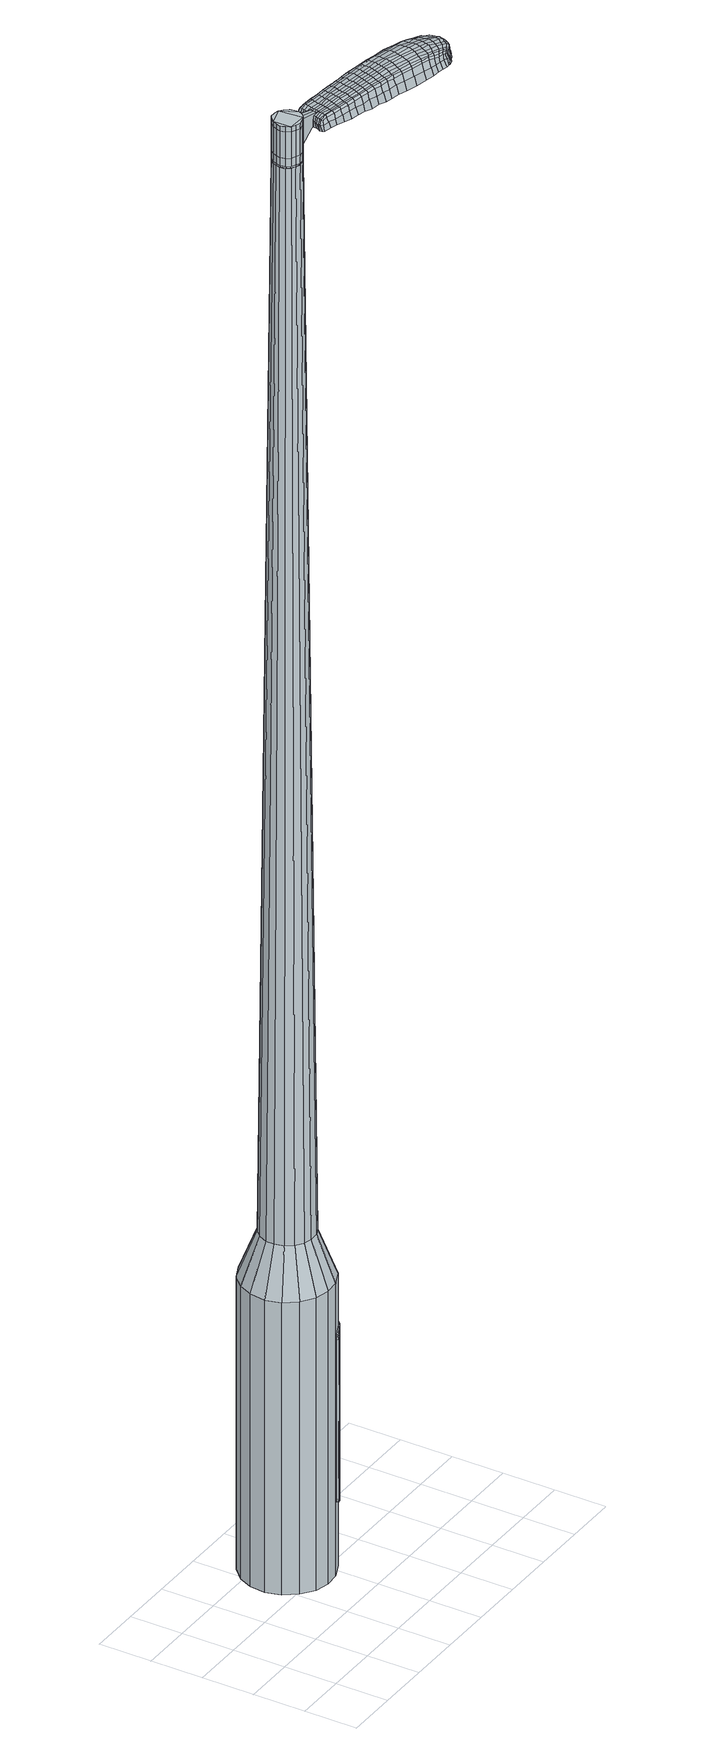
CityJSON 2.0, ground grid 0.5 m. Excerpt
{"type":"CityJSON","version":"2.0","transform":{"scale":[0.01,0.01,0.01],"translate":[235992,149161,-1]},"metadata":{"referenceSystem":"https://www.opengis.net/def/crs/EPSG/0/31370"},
"CityObjects":{
"object1":{"type":"GenericCityObject","attributes":{"cluster":1039,"mean_distance_to_centroid":0.198,"new_centroid_x":235993.31,"new_centroid_y":149162.27,"mean_distance_to_camera":12.56,"H1":9.54,"H2":9.19,"Z_final":108.89,"cluster2":-1,"proj_x":235992.4,"proj_y":149165.56,"id_line":63164,"bearing_l":254.67,"distance":3.42,"orientation":"left","G_obj":344.67},"geometry":[{"type":"MultiSurface","lod":"2","boundaries":[[[0,1,2,3]],[[1,4,5,2]],[[4,6,7,5]],[[6,8,9,7]],[[8,10,11,9]],[[10,12,13,11]],[[12,14,15,13]],[[14,16,17,15]],[[16,18,19,17]],[[18,20,21,19]],[[20,22,23,21]],[[22,24,25,23]],[[24,26,27,25]],[[26,28,29,27]],[[28,30,31,29]],[[30,32,33,31]],[[32,34,35,33]],[[34,0,3,35]],[[36,37,38,39]],[[38,40,41,42]],[[41,43,42]],[[42,44,45,46]],[[45,47,46]],[[46,48,49,50]],[[49,51,50]],[[42,46,50,38]],[[50,52,39,38]],[[53,36,39]],[[2,5,7,35]],[[7,9,11,15]],[[11,13,15]],[[15,17,19,23]],[[19,21,23]],[[23,25,27,31]],[[27,29,31]],[[15,23,31,7]],[[31,33,35,7]],[[3,2,35]],[[1,0,54,55]],[[0,34,56,54]],[[34,32,57,56]],[[32,30,58,57]],[[30,28,59,58]],[[28,26,60,59]],[[26,24,61,60]],[[24,22,62,61]],[[22,20,63,62]],[[20,18,64,63]],[[18,16,65,64]],[[16,14,66,65]],[[14,12,67,66]],[[12,10,68,67]],[[10,8,69,68]],[[8,6,70,69]],[[6,4,71,70]],[[4,1,55,71]],[[55,54,72,73]],[[54,56,74,72]],[[56,57,75,74]],[[57,58,76,75]],[[58,59,77,76]],[[59,60,78,77]],[[60,61,79,78]],[[61,62,80,79]],[[62,63,81,80]],[[63,64,82,81]],[[64,65,83,82]],[[65,66,84,83]],[[66,67,85,84]],[[67,68,86,85]],[[68,69,87,86]],[[69,70,88,87]],[[70,71,89,88]],[[71,55,73,89]],[[90,91,92,93]],[[94,95,91,90]],[[96,97,95,94]],[[76,98,97,96]],[[99,100,98,76]],[[78,101,100,99]],[[102,103,101,78]],[[104,105,103,102]],[[81,106,105,104]],[[82,107,106,81]],[[108,109,107,82]],[[110,111,109,108]],[[112,113,111,110]],[[86,114,113,112]],[[115,116,114,86]],[[88,117,116,115]],[[89,118,117,88]],[[93,92,118,89]],[[119,120,121,122]],[[123,119,122,124]],[[125,123,124,126]],[[127,125,126,128]],[[129,127,128,130]],[[131,129,130,132]],[[133,131,132,134]],[[135,133,134,136]],[[137,135,136,138]],[[139,137,138,140]],[[141,139,140,142]],[[143,141,142,144]],[[145,143,144,146]],[[147,145,146,148]],[[149,147,148,150]],[[151,149,150,152]],[[73,72,90,93]],[[72,74,94,90]],[[74,75,96,94]],[[75,76,96]],[[77,99,76]],[[77,78,99]],[[79,102,78]],[[79,80,104,102]],[[80,81,104]],[[83,108,82]],[[83,84,110,108]],[[84,85,112,110]],[[85,86,112]],[[87,115,86]],[[87,88,115]],[[73,93,89]],[[153,154,92,91]],[[154,118,92]],[[155,116,117]],[[155,114,116]],[[156,113,114]],[[156,157,111,113]],[[157,158,109,111]],[[158,107,109]],[[159,105,106]],[[159,160,103,105]],[[160,101,103]],[[161,100,101]],[[161,98,100]],[[162,97,98]],[[162,163,95,97]],[[163,153,91,95]],[[39,52,151,164]],[[154,153,165,152]],[[53,39,164,120]],[[153,163,121,165]],[[36,53,120,119]],[[163,162,122,121]],[[37,36,119,123]],[[162,98,124,122]],[[38,37,123,125]],[[98,161,126,124]],[[40,38,125,127]],[[161,101,128,126]],[[41,40,127,129]],[[101,160,130,128]],[[43,41,129,131]],[[160,159,132,130]],[[42,43,131,133]],[[159,106,134,132]],[[44,42,133,135]],[[106,107,136,134]],[[45,44,135,137]],[[107,158,138,136]],[[47,45,137,139]],[[158,157,140,138]],[[46,47,139,141]],[[157,156,142,140]],[[48,46,141,143]],[[156,114,144,142]],[[49,48,143,145]],[[114,155,146,144]],[[51,49,145,147]],[[155,117,148,146]],[[50,51,147,149]],[[117,118,150,148]],[[52,50,149,151]],[[118,154,152,150]],[[151,152,166,167]],[[152,165,168,166]],[[165,121,169,168]],[[121,120,170,169]],[[120,164,171,170]],[[164,151,167,171]],[[172,173,174,175]],[[176,172,175,177]],[[172,176,178,179]],[[173,172,179,180]],[[181,182,183,184]],[[185,181,184,186]],[[181,185,187,188]],[[182,181,188,189]],[[190,191,192,193]],[[194,190,193,195]],[[190,194,196,197]],[[191,190,197,198]],[[199,200,201,202]],[[203,199,202,204]],[[199,203,205,206]],[[200,199,206,207]],[[208,209,210,211]],[[212,208,211,213]],[[208,212,214,215]],[[209,208,215,216]],[[217,218,219,220]],[[221,217,220,222]],[[217,221,223,224]],[[218,217,224,225]],[[226,227,228,229]],[[218,226,229,219]],[[226,218,225,230]],[[227,226,230,231]],[[232,233,234,235]],[[227,232,235,228]],[[232,227,231,236]],[[233,232,236,237]],[[238,176,177,239]],[[233,238,239,234]],[[238,233,237,240]],[[176,238,240,178]],[[241,242,243,244]],[[245,241,244,246]],[[241,245,247,248]],[[242,241,248,249]],[[250,251,252,253]],[[242,250,253,243]],[[250,242,249,254]],[[251,250,254,255]],[[256,257,258,259]],[[251,256,259,252]],[[256,251,255,260]],[[257,256,260,261]],[[262,263,264,265]],[[257,262,265,258]],[[262,257,261,266]],[[263,262,266,267]],[[268,173,180,269]],[[263,268,269,264]],[[268,263,267,270]],[[173,268,270,174]],[[271,272,273,274]],[[275,271,274,276]],[[271,275,277,278]],[[272,271,278,279]],[[280,281,282,283]],[[272,280,283,273]],[[280,272,279,284]],[[281,280,284,285]],[[286,287,288,289]],[[281,286,289,282]],[[286,281,285,290]],[[287,286,290,291]],[[292,185,186,293]],[[287,292,293,288]],[[292,287,291,294]],[[185,292,294,187]],[[295,296,297,298]],[[299,295,298,300]],[[295,299,301,302]],[[296,295,302,303]],[[304,305,306,307]],[[296,304,307,297]],[[304,296,303,308]],[[305,304,308,309]],[[310,311,312,313]],[[305,310,313,306]],[[310,305,309,314]],[[311,310,314,315]],[[316,317,318,319]],[[311,316,319,312]],[[316,311,315,320]],[[317,316,320,321]],[[322,182,189,323]],[[317,322,323,318]],[[322,317,321,324]],[[182,322,324,183]],[[325,211,210,326]],[[327,325,326,328]],[[325,327,329,330]],[[211,325,330,213]],[[331,327,328,332]],[[333,331,332,334]],[[331,333,335,336]],[[327,331,336,329]],[[337,333,334,338]],[[339,337,338,340]],[[337,339,341,342]],[[333,337,342,335]],[[343,339,340,344]],[[345,343,344,346]],[[343,345,347,348]],[[339,343,348,341]],[[349,345,346,350]],[[200,349,350,201]],[[349,200,207,351]],[[345,349,351,347]],[[352,353,198,197]],[[354,352,197,196]],[[352,354,355,356]],[[353,352,356,357]],[[358,359,357,356]],[[360,358,356,355]],[[358,360,361,362]],[[359,358,362,363]],[[364,365,363,362]],[[366,364,362,361]],[[364,366,367,368]],[[365,364,368,369]],[[370,371,369,368]],[[372,370,368,367]],[[370,372,205,203]],[[371,370,203,204]],[[373,374,375,376]],[[275,373,376,277]],[[373,275,276,377]],[[374,373,377,378]],[[379,194,195,380]],[[374,379,380,375]],[[379,374,378,381]],[[194,379,381,196]],[[382,383,384,385]],[[221,382,385,223]],[[382,221,222,386]],[[383,382,386,387]],[[388,389,390,391]],[[383,388,391,384]],[[388,383,387,392]],[[389,388,392,393]],[[394,191,198,395]],[[389,394,395,390]],[[394,389,393,396]],[[191,394,396,192]],[[397,398,399,400]],[[179,397,400,180]],[[397,179,178,401]],[[398,397,401,402]],[[403,404,405,406]],[[398,403,406,399]],[[403,398,402,407]],[[404,403,407,408]],[[409,202,201,410]],[[404,409,410,405]],[[409,404,408,411]],[[202,409,411,204]],[[412,413,414,415]],[[184,412,415,186]],[[412,184,183,416]],[[413,412,416,417]],[[418,206,205,419]],[[413,418,419,414]],[[418,413,417,420]],[[206,418,420,207]],[[421,422,423,424]],[[299,421,424,301]],[[421,299,300,425]],[[422,421,425,426]],[[427,212,213,428]],[[422,427,428,423]],[[427,422,426,429]],[[212,427,429,214]],[[430,431,432,433]],[[245,430,433,247]],[[430,245,246,434]],[[431,430,434,435]],[[436,437,438,439]],[[431,436,439,432]],[[436,431,435,440]],[[437,436,440,441]],[[442,209,216,443]],[[437,442,443,438]],[[442,437,441,444]],[[209,442,444,210]],[[445,446,435,434]],[[244,445,434,246]],[[445,244,243,447]],[[446,445,447,448]],[[449,450,441,440]],[[446,449,440,435]],[[449,446,448,451]],[[450,449,451,452]],[[453,326,210,444]],[[450,453,444,441]],[[453,450,452,454]],[[326,453,454,328]],[[455,456,457,458]],[[302,455,458,303]],[[455,302,301,424]],[[456,455,424,423]],[[459,330,329,460]],[[456,459,460,457]],[[459,456,423,428]],[[330,459,428,213]],[[461,462,448,447]],[[253,461,447,243]],[[461,253,252,463]],[[462,461,463,464]],[[465,466,452,451]],[[462,465,451,448]],[[465,462,464,467]],[[466,465,467,468]],[[469,332,328,454]],[[466,469,454,452]],[[469,466,468,470]],[[332,469,470,334]],[[471,472,473,474]],[[308,471,474,309]],[[471,308,303,458]],[[472,471,458,457]],[[475,336,335,476]],[[472,475,476,473]],[[475,472,457,460]],[[336,475,460,329]],[[477,478,464,463]],[[259,477,463,252]],[[477,259,258,479]],[[478,477,479,480]],[[481,482,468,467]],[[478,481,467,464]],[[481,478,480,483]],[[482,481,483,484]],[[485,338,334,470]],[[482,485,470,468]],[[485,482,484,486]],[[338,485,486,340]],[[487,488,489,490]],[[314,487,490,315]],[[487,314,309,474]],[[488,487,474,473]],[[491,342,341,492]],[[488,491,492,489]],[[491,488,473,476]],[[342,491,476,335]],[[493,494,480,479]],[[265,493,479,258]],[[493,265,264,495]],[[494,493,495,496]],[[497,498,484,483]],[[494,497,483,480]],[[497,494,496,499]],[[498,497,499,500]],[[501,344,340,486]],[[498,501,486,484]],[[501,498,500,502]],[[344,501,502,346]],[[503,504,505,506]],[[320,503,506,321]],[[503,320,315,490]],[[504,503,490,489]],[[507,348,347,508]],[[504,507,508,505]],[[507,504,489,492]],[[348,507,492,341]],[[509,510,496,495]],[[269,509,495,264]],[[509,269,180,400]],[[510,509,400,399]],[[511,512,500,499]],[[510,511,499,496]],[[511,510,399,406]],[[512,511,406,405]],[[513,350,346,502]],[[512,513,502,500]],[[513,512,405,410]],[[350,513,410,201]],[[514,515,417,416]],[[324,514,416,183]],[[514,324,321,506]],[[515,514,506,505]],[[516,351,207,420]],[[515,516,420,417]],[[516,515,505,508]],[[351,516,508,347]],[[517,518,378,377]],[[274,517,377,276]],[[517,274,273,519]],[[518,517,519,520]],[[521,354,196,381]],[[518,521,381,378]],[[521,518,520,522]],[[354,521,522,355]],[[523,524,525,526]],[[224,523,526,225]],[[523,224,223,385]],[[524,523,385,384]],[[527,528,529,530]],[[524,527,530,525]],[[527,524,384,391]],[[528,527,391,390]],[[531,353,357,532]],[[528,531,532,529]],[[531,528,390,395]],[[353,531,395,198]],[[533,534,520,519]],[[283,533,519,273]],[[533,283,282,535]],[[534,533,535,536]],[[537,360,355,522]],[[534,537,522,520]],[[537,534,536,538]],[[360,537,538,361]],[[539,540,541,542]],[[230,539,542,231]],[[539,230,225,526]],[[540,539,526,525]],[[543,544,545,546]],[[540,543,546,541]],[[543,540,525,530]],[[544,543,530,529]],[[547,359,363,548]],[[544,547,548,545]],[[547,544,529,532]],[[359,547,532,357]],[[549,550,536,535]],[[289,549,535,282]],[[549,289,288,551]],[[550,549,551,552]],[[553,366,361,538]],[[550,553,538,536]],[[553,550,552,554]],[[366,553,554,367]],[[555,556,557,558]],[[236,555,558,237]],[[555,236,231,542]],[[556,555,542,541]],[[559,560,561,562]],[[556,559,562,557]],[[559,556,541,546]],[[560,559,546,545]],[[563,365,369,564]],[[560,563,564,561]],[[563,560,545,548]],[[365,563,548,363]],[[565,566,552,551]],[[293,565,551,288]],[[565,293,186,415]],[[566,565,415,414]],[[567,372,367,554]],[[566,567,554,552]],[[567,566,414,419]],[[372,567,419,205]],[[568,569,402,401]],[[240,568,401,178]],[[568,240,237,558]],[[569,568,558,557]],[[570,571,408,407]],[[569,570,407,402]],[[570,569,557,562]],[[571,570,562,561]],[[572,371,204,411]],[[571,572,411,408]],[[572,571,561,564]],[[371,572,564,369]],[[573,574,575,576]],[[576,575,577,578]],[[579,577,575,580]],[[580,575,574,581]],[[582,583,584,585]],[[585,584,586,587]],[[588,586,584,589]],[[589,584,583,590]],[[591,592,593,594]],[[594,593,595,596]],[[597,595,593,598]],[[598,593,592,599]],[[600,601,602,603]],[[603,602,604,605]],[[606,604,602,607]],[[607,602,601,608]],[[609,610,611,612]],[[612,611,613,614]],[[615,613,611,616]],[[616,611,610,617]],[[618,619,620,621]],[[621,620,622,623]],[[624,622,620,625]],[[625,620,619,626]],[[627,628,629,630]],[[630,629,619,618]],[[626,619,629,631]],[[631,629,628,632]],[[633,634,635,636]],[[636,635,628,627]],[[632,628,635,637]],[[637,635,634,638]],[[578,577,639,640]],[[640,639,634,633]],[[638,634,639,641]],[[641,639,577,579]],[[642,643,644,645]],[[645,644,646,647]],[[648,646,644,649]],[[649,644,643,650]],[[651,652,653,654]],[[654,653,643,642]],[[650,643,653,655]],[[655,653,652,656]],[[657,658,659,660]],[[660,659,652,651]],[[656,652,659,661]],[[661,659,658,662]],[[663,664,665,666]],[[666,665,658,657]],[[662,658,665,667]],[[667,665,664,668]],[[581,574,669,670]],[[670,669,664,663]],[[668,664,669,671]],[[671,669,574,573]],[[672,673,674,675]],[[675,674,676,677]],[[678,676,674,679]],[[679,674,673,680]],[[681,682,683,684]],[[684,683,673,672]],[[680,673,683,685]],[[685,683,682,686]],[[687,688,689,690]],[[690,689,682,681]],[[686,682,689,691]],[[691,689,688,692]],[[587,586,693,694]],[[694,693,688,687]],[[692,688,693,695]],[[695,693,586,588]],[[696,697,698,699]],[[699,698,700,701]],[[702,700,698,703]],[[703,698,697,704]],[[705,706,707,708]],[[708,707,697,696]],[[704,697,707,709]],[[709,707,706,710]],[[711,712,713,714]],[[714,713,706,705]],[[710,706,713,715]],[[715,713,712,716]],[[717,718,719,720]],[[720,719,712,711]],[[716,712,719,721]],[[721,719,718,722]],[[590,583,723,724]],[[724,723,718,717]],[[722,718,723,725]],[[725,723,583,582]],[[609,612,726,727]],[[727,726,728,729]],[[730,728,726,731]],[[731,726,612,614]],[[729,728,732,733]],[[733,732,734,735]],[[736,734,732,737]],[[737,732,728,730]],[[735,734,738,739]],[[739,738,740,741]],[[742,740,738,743]],[[743,738,734,736]],[[741,740,744,745]],[[745,744,746,747]],[[748,746,744,749]],[[749,744,740,742]],[[747,746,750,751]],[[751,750,601,600]],[[608,601,750,752]],[[752,750,746,748]],[[599,753,754,598]],[[598,754,755,597]],[[756,755,754,757]],[[757,754,753,758]],[[758,759,760,757]],[[757,760,761,756]],[[762,761,760,763]],[[763,760,759,764]],[[764,765,766,763]],[[763,766,767,762]],[[768,767,766,769]],[[769,766,765,770]],[[770,771,772,769]],[[769,772,773,768]],[[606,773,772,604]],[[604,772,771,605]],[[774,775,776,777]],[[777,776,676,678]],[[677,676,776,778]],[[778,776,775,779]],[[596,595,780,781]],[[781,780,775,774]],[[779,775,780,782]],[[782,780,595,597]],[[783,784,785,786]],[[786,785,622,624]],[[623,622,785,787]],[[787,785,784,788]],[[789,790,791,792]],[[792,791,784,783]],[[788,784,791,793]],[[793,791,790,794]],[[599,592,795,796]],[[796,795,790,789]],[[794,790,795,797]],[[797,795,592,591]],[[798,799,800,801]],[[801,800,580,581]],[[579,580,800,802]],[[802,800,799,803]],[[804,805,806,807]],[[807,806,799,798]],[[803,799,806,808]],[[808,806,805,809]],[[600,603,810,811]],[[811,810,805,804]],[[809,805,810,812]],[[812,810,603,605]],[[813,814,815,816]],[[816,815,585,587]],[[582,585,815,817]],[[817,815,814,818]],[[606,607,819,820]],[[820,819,814,813]],[[818,814,819,821]],[[821,819,607,608]],[[822,823,824,825]],[[825,824,700,702]],[[701,700,824,826]],[[826,824,823,827]],[[614,613,828,829]],[[829,828,823,822]],[[827,823,828,830]],[[830,828,613,615]],[[831,832,833,834]],[[834,833,646,648]],[[647,646,833,835]],[[835,833,832,836]],[[837,838,839,840]],[[840,839,832,831]],[[836,832,839,841]],[[841,839,838,842]],[[617,610,843,844]],[[844,843,838,837]],[[842,838,843,845]],[[845,843,610,609]],[[836,846,835]],[[835,846,645,647]],[[642,645,846,847]],[[847,846,848]],[[842,849,850,841]],[[841,850,846,836]],[[848,846,850,851]],[[851,850,849,852]],[[609,727,853,845]],[[845,853,849,842]],[[852,849,853,854]],[[854,853,727,729]],[[855,856,857,858]],[[858,857,703,704]],[[702,703,857,825]],[[825,857,856,822]],[[730,731,859,860]],[[860,859,856,855]],[[822,856,859,829]],[[829,859,731,614]],[[848,861,862,847]],[[847,862,654,642]],[[651,654,862,863]],[[863,862,861,864]],[[852,865,866,851]],[[851,866,861,848]],[[864,861,866,867]],[[867,866,865,868]],[[729,733,869,854]],[[854,869,865,852]],[[868,865,869,870]],[[870,869,733,735]],[[871,872,873,874]],[[874,873,709,710]],[[704,709,873,858]],[[858,873,872,855]],[[736,737,875,876]],[[876,875,872,871]],[[855,872,875,860]],[[860,875,737,730]],[[864,877,863]],[[863,877,660,651]],[[657,660,877,878]],[[878,877,879]],[[868,880,881,867]],[[867,881,877,864]],[[879,877,881,882]],[[882,881,880,883]],[[735,739,884,870]],[[870,884,880,868]],[[883,880,884,885]],[[885,884,739,741]],[[886,887,888,889]],[[889,888,715,716]],[[710,715,888,874]],[[874,888,887,871]],[[742,743,890,891]],[[891,890,887,886]],[[871,887,890,876]],[[876,890,743,736]],[[879,892,893,878]],[[878,893,666,657]],[[663,666,893,894]],[[894,893,892,895]],[[883,896,897,882]],[[882,897,892,879]],[[895,892,897,898]],[[898,897,896,899]],[[741,745,900,885]],[[885,900,896,883]],[[899,896,900,901]],[[901,900,745,747]],[[902,903,904,905]],[[905,904,721,722]],[[716,721,904,889]],[[889,904,903,886]],[[748,749,906,907]],[[907,906,903,902]],[[886,903,906,891]],[[891,906,749,742]],[[895,908,909,894]],[[894,909,670,663]],[[581,670,909,801]],[[801,909,908,798]],[[899,910,911,898]],[[898,911,908,895]],[[798,908,911,807]],[[807,911,910,804]],[[747,751,912,901]],[[901,912,910,899]],[[804,910,912,811]],[[811,912,751,600]],[[818,913,914,817]],[[817,914,725,582]],[[722,725,914,905]],[[905,914,913,902]],[[608,752,915,821]],[[821,915,913,818]],[[902,913,915,907]],[[907,915,752,748]],[[779,916,917,778]],[[778,917,675,677]],[[672,675,917,918]],[[918,917,916,919]],[[597,755,920,782]],[[782,920,916,779]],[[919,916,920,921]],[[921,920,755,756]],[[922,923,924,925]],[[925,924,625,626]],[[624,625,924,786]],[[786,924,923,783]],[[926,927,928,929]],[[929,928,923,922]],[[783,923,928,792]],[[792,928,927,789]],[[758,753,930,931]],[[931,930,927,926]],[[789,927,930,796]],[[796,930,753,599]],[[919,932,933,918]],[[918,933,684,672]],[[681,684,933,934]],[[934,933,932,935]],[[756,761,936,921]],[[921,936,932,919]],[[935,932,936,937]],[[937,936,761,762]],[[938,939,940,941]],[[941,940,631,632]],[[626,631,940,925]],[[925,940,939,922]],[[942,943,944,945]],[[945,944,939,938]],[[922,939,944,929]],[[929,944,943,926]],[[764,759,946,947]],[[947,946,943,942]],[[926,943,946,931]],[[931,946,759,758]],[[935,948,949,934]],[[934,949,690,681]],[[687,690,949,950]],[[950,949,948,951]],[[762,767,952,937]],[[937,952,948,935]],[[951,948,952,953]],[[953,952,767,768]],[[954,955,956,957]],[[957,956,637,638]],[[632,637,956,941]],[[941,956,955,938]],[[958,959,960,961]],[[961,960,955,954]],[[938,955,960,945]],[[945,960,959,942]],[[770,765,962,963]],[[963,962,959,958]],[[942,959,962,947]],[[947,962,765,764]],[[951,964,965,950]],[[950,965,694,687]],[[587,694,965,816]],[[816,965,964,813]],[[768,773,966,953]],[[953,966,964,951]],[[813,964,966,820]],[[820,966,773,606]],[[803,967,968,802]],[[802,968,641,579]],[[638,641,968,957]],[[957,968,967,954]],[[809,969,970,808]],[[808,970,967,803]],[[954,967,970,961]],[[961,970,969,958]],[[605,771,971,812]],[[812,971,969,809]],[[958,969,971,963]],[[963,971,771,770]],[[573,576,175,174]],[[576,578,177,175]],[[588,589,188,187]],[[589,590,189,188]],[[591,594,193,192]],[[594,596,195,193]],[[615,616,215,214]],[[616,617,216,215]],[[618,621,220,219]],[[621,623,222,220]],[[627,630,229,228]],[[630,618,219,229]],[[633,636,235,234]],[[636,627,228,235]],[[578,640,239,177]],[[640,633,234,239]],[[648,649,248,247]],[[649,650,249,248]],[[650,655,254,249]],[[655,656,255,254]],[[656,661,260,255]],[[661,662,261,260]],[[662,667,266,261]],[[667,668,267,266]],[[668,671,270,267]],[[671,573,174,270]],[[678,679,278,277]],[[679,680,279,278]],[[680,685,284,279]],[[685,686,285,284]],[[686,691,290,285]],[[691,692,291,290]],[[692,695,294,291]],[[695,588,187,294]],[[696,699,298,297]],[[699,701,300,298]],[[705,708,307,306]],[[708,696,297,307]],[[711,714,313,312]],[[714,705,306,313]],[[717,720,319,318]],[[720,711,312,319]],[[590,724,323,189]],[[724,717,318,323]],[[774,777,376,375]],[[777,678,277,376]],[[596,781,380,195]],[[781,774,375,380]],[[623,787,386,222]],[[787,788,387,386]],[[788,793,392,387]],[[793,794,393,392]],[[794,797,396,393]],[[797,591,192,396]],[[701,826,425,300]],[[826,827,426,425]],[[827,830,429,426]],[[830,615,214,429]],[[831,834,433,432]],[[834,648,247,433]],[[837,840,439,438]],[[840,831,432,439]],[[617,844,443,216]],[[844,837,438,443]],[[972,973,974,975]],[[976,977,975,974]],[[978,979,980,981]],[[982,983,984,985]],[[973,986,987,974]],[[988,976,974,987]],[[989,978,981,990]],[[991,992,983,982]],[[986,993,994,987]],[[994,995,988,987]],[[996,989,990,997]],[[998,992,991,999]],[[993,1000,1001,994]],[[1001,1002,995,994]],[[1003,996,997,1004]],[[1005,998,999,1006]],[[1007,1008,1009,1010]],[[1011,1012,1008,1007]],[[1011,1013,1014,1012]],[[1013,1015,1016,1014]],[[1017,1018,1019,1020]],[[1021,1022,1018,1017]],[[1023,1024,1022,1021]],[[1025,1026,1024,1023]],[[1020,1009,1008,1017]],[[1017,1008,1012,1021]],[[1012,1014,1023,1021]],[[1014,1016,1025,1023]],[[981,980,977,976]],[[990,981,976,988]],[[995,997,990,988]],[[1002,1004,997,995]],[[982,985,979,978]],[[991,982,978,989]],[[999,991,989,996]],[[1006,999,996,1003]],[[983,1007,1010,984]],[[992,1011,1007,983]],[[1013,1011,992,998]],[[1015,1013,998,1005]],[[1027,1028,1029,1030]],[[1029,1031,1032,1033]],[[1029,1033,1034,1035]],[[1029,1035,1030]],[[1036,1027,1030,1037]],[[1038,1037,1030,1039]],[[1040,1039,1030]],[[1041,1029,1028,1042]],[[1043,1041,1042,1044]],[[1045,1043,1044,1046]],[[1047,1045,1046,1048]],[[1049,1047,1048,1050]],[[1050,1051,1052,1053]],[[1050,1053,1054,1055]],[[1050,1055,1056,1057]],[[1056,1058,1059,1060]],[[1056,1060,1061,1062]],[[1056,1062,1057]],[[1050,1057,1049]],[[1063,1064,1028,1027]],[[1065,1066,1031,1029]],[[1067,1068,1040,1030]],[[1064,1069,1042,1028]],[[1070,1065,1029,1041]],[[1069,1071,1044,1042]],[[1072,1070,1041,1043]],[[1071,1073,1046,1044]],[[1074,1072,1043,1045]],[[1073,1075,1048,1046]],[[1076,1074,1045,1047]],[[1075,1077,1050,1048]],[[1078,1076,1047,1049]],[[1077,1079,1051,1050]],[[1080,1081,1058,1056]],[[1082,1078,1049,1057]],[[1052,1051,1079,1083]],[[1053,1052,1083,1084]],[[1054,1053,1084,1085]],[[1055,1054,1085,1086]],[[1056,1055,1086,1080]],[[1087,1063,1027,1036]],[[1088,1087,1036,1037]],[[1089,1088,1037,1038]],[[1090,1089,1038,1039]],[[1068,1090,1039,1040]],[[1032,1031,1066,1091]],[[1059,1058,1081,1092]],[[1033,1032,1091,1093]],[[1034,1033,1093,1094]],[[1035,1034,1094,1095]],[[1030,1035,1095,1067]],[[1060,1059,1092,1096]],[[1061,1060,1096,1097]],[[1062,1061,1097,1098]],[[1057,1062,1098,1082]]]}]}
},
"vertices":[
[173,117,384],[167,103,384],[167,103,96],[173,117,96],[157,93,384],[157,93,96],[143,87,384],[143,87,96],[129,86,384],[129,86,96],[115,89,384],[115,89,96],[103,98,384],[103,98,96],[94,110,384],[94,110,96],[90,124,384],[90,124,96],[92,139,384],[92,139,96],[98,152,384],[98,152,96],[109,163,384],[109,163,96],[122,169,384],[122,169,96],[137,170,384],[137,170,96],[151,166,384],[151,166,96],[163,157,384],[163,157,96],[171,145,384],[171,145,96],[175,131,384],[175,131,96],[145,133,1524],[142,137,1524],[138,140,1524],[146,124,1524],[134,141,1524],[129,141,1524],[122,135,1524],[125,139,1524],[120,131,1524],[119,127,1524],[123,118,1524],[120,122,1524],[127,116,1524],[131,114,1524],[140,117,1524],[136,115,1524],[144,120,1524],[146,129,1524],[157,121,429],[153,113,429],[158,130,429],[156,138,429],[151,145,429],[143,150,429],[135,153,429],[126,152,429],[118,148,429],[112,142,429],[108,134,429],[108,126,429],[110,117,429],[115,110,429],[122,105,429],[130,103,429],[139,103,429],[147,107,429],[146,124,1483],[144,120,1483],[146,129,1483],[145,133,1483],[142,137,1483],[138,140,1483],[134,141,1483],[129,141,1483],[125,139,1483],[122,135,1483],[120,131,1483],[119,127,1483],[120,122,1483],[123,118,1483],[127,116,1483],[131,114,1483],[136,115,1483],[140,117,1483],[145,124,1483],[145,124,1485],[143,120,1485],[143,120,1483],[145,129,1483],[145,129,1485],[144,133,1483],[144,133,1485],[142,137,1485],[138,139,1483],[138,139,1485],[134,141,1485],[129,140,1483],[129,140,1485],[125,138,1483],[125,138,1485],[122,135,1485],[120,131,1485],[120,127,1483],[120,127,1485],[121,122,1483],[121,122,1485],[123,119,1483],[123,119,1485],[127,116,1485],[131,115,1483],[131,115,1485],[136,115,1485],[140,117,1485],[145,133,1519],[146,129,1519],[146,129,1493],[145,133,1493],[142,137,1519],[142,137,1493],[138,140,1519],[138,140,1493],[134,141,1519],[134,141,1493],[129,141,1519],[129,141,1493],[125,139,1519],[125,139,1493],[122,135,1519],[122,135,1493],[120,131,1519],[120,131,1493],[119,127,1519],[119,127,1493],[120,122,1519],[120,122,1493],[123,118,1519],[123,118,1493],[127,116,1519],[127,116,1493],[131,114,1519],[131,114,1493],[136,115,1519],[136,115,1493],[140,117,1519],[140,117,1493],[144,120,1519],[144,120,1493],[146,124,1485],[144,120,1485],[131,114,1485],[123,118,1485],[120,122,1485],[119,127,1485],[125,139,1485],[129,141,1485],[138,140,1485],[145,133,1485],[146,129,1485],[146,124,1519],[146,124,1493],[163,116,1513],[163,116,1518],[164,119,1513],[164,122,1513],[164,122,1518],[164,119,1518],[230,81,1519],[223,83,1518],[224,81,1509],[231,79,1510],[238,78,1519],[239,76,1510],[238,80,1526],[229,83,1525],[223,85,1525],[240,118,1519],[233,119,1518],[232,118,1525],[239,117,1525],[249,116,1519],[247,115,1526],[250,117,1510],[242,119,1510],[235,121,1509],[306,82,1519],[305,78,1519],[306,78,1513],[307,81,1513],[306,86,1519],[307,86,1513],[305,86,1524],[305,82,1524],[304,78,1524],[235,101,1530],[228,103,1529],[227,100,1529],[234,98,1530],[244,99,1531],[243,95,1531],[245,102,1530],[236,105,1530],[229,106,1529],[157,122,1512],[156,120,1512],[158,119,1517],[158,122,1517],[158,125,1512],[159,125,1517],[159,125,1506],[158,122,1506],[157,119,1506],[287,66,1519],[284,67,1519],[285,65,1512],[288,65,1512],[290,66,1518],[290,65,1512],[289,67,1522],[287,68,1523],[284,68,1524],[279,68,1519],[274,69,1519],[275,67,1512],[280,66,1512],[279,69,1524],[274,70,1525],[268,70,1519],[260,72,1519],[261,70,1511],[269,68,1511],[268,72,1526],[260,74,1526],[249,75,1519],[250,73,1510],[249,77,1526],[160,104,1513],[167,102,1513],[167,103,1518],[160,106,1517],[155,106,1512],[156,107,1516],[155,105,1506],[161,103,1507],[168,101,1507],[174,99,1514],[181,97,1515],[181,98,1520],[174,101,1519],[175,98,1507],[182,95,1507],[188,95,1515],[195,92,1516],[195,94,1522],[188,96,1521],[189,93,1508],[196,91,1508],[202,90,1517],[209,87,1517],[209,89,1524],[202,91,1523],[203,88,1508],[210,86,1509],[216,85,1518],[216,87,1524],[217,83,1509],[298,101,1519],[295,102,1519],[294,101,1524],[297,100,1523],[300,99,1518],[299,99,1522],[301,100,1512],[299,102,1512],[296,103,1512],[290,104,1519],[285,106,1519],[284,105,1525],[289,103,1524],[291,105,1512],[286,107,1512],[279,108,1519],[271,110,1519],[270,109,1526],[278,106,1526],[280,109,1511],[273,111,1511],[260,113,1519],[259,112,1526],[262,114,1510],[168,134,1513],[175,132,1513],[177,133,1507],[169,134,1507],[162,134,1512],[164,135,1506],[163,133,1516],[167,133,1517],[174,131,1518],[183,130,1514],[190,129,1515],[192,130,1507],[184,131,1507],[182,129,1519],[189,128,1520],[198,127,1515],[205,126,1516],[206,127,1508],[199,128,1508],[196,126,1521],[204,125,1522],[212,124,1517],[219,123,1517],[221,124,1509],[214,125,1508],[211,123,1523],[218,121,1524],[226,121,1518],[228,122,1509],[225,120,1524],[163,120,1519],[163,118,1519],[171,118,1520],[170,116,1520],[171,121,1520],[164,123,1519],[178,117,1522],[177,114,1522],[185,115,1523],[184,112,1523],[186,118,1523],[179,119,1521],[192,113,1524],[191,110,1524],[199,111,1525],[199,108,1525],[200,114,1525],[193,116,1524],[207,109,1526],[206,106,1526],[214,107,1527],[213,104,1527],[215,110,1527],[207,112,1526],[221,105,1528],[220,102,1528],[222,108,1528],[302,83,1527],[301,79,1527],[302,87,1526],[298,88,1527],[298,84,1528],[297,80,1528],[292,86,1529],[290,82,1529],[292,90,1528],[285,92,1530],[284,88,1530],[283,84,1530],[277,90,1531],[276,86,1531],[278,94,1530],[269,96,1531],[269,92,1531],[268,88,1531],[256,95,1531],[255,92,1531],[257,99,1531],[302,98,1518],[303,95,1519],[304,96,1513],[303,99,1513],[300,98,1523],[302,95,1523],[305,91,1519],[306,91,1513],[304,91,1524],[292,67,1518],[295,68,1518],[294,69,1523],[291,68,1523],[293,65,1513],[295,67,1513],[298,69,1519],[301,72,1519],[300,72,1524],[297,70,1523],[299,69,1513],[302,71,1513],[304,75,1519],[302,75,1524],[304,74,1513],[230,84,1528],[230,86,1528],[223,88,1528],[223,86,1527],[238,81,1528],[239,83,1529],[231,89,1529],[232,92,1530],[225,94,1529],[224,91,1528],[240,86,1529],[241,89,1530],[233,95,1530],[226,97,1529],[242,92,1531],[238,115,1528],[238,113,1529],[246,111,1529],[247,113,1528],[231,117,1527],[231,115,1528],[237,109,1529],[246,107,1530],[230,111,1528],[160,134,1512],[160,132,1512],[161,131,1517],[161,133,1517],[161,134,1506],[161,132,1506],[159,129,1512],[160,128,1517],[160,129,1506],[153,108,1512],[154,110,1512],[154,109,1506],[154,107,1506],[154,108,1517],[155,110,1517],[154,112,1512],[155,114,1512],[156,114,1506],[155,111,1506],[155,112,1517],[156,114,1517],[156,117,1512],[156,117,1506],[157,117,1517],[160,107,1519],[160,108,1519],[167,105,1520],[167,106,1520],[161,111,1519],[161,113,1519],[168,108,1520],[169,111,1520],[162,115,1519],[169,113,1520],[167,131,1519],[166,130,1519],[173,128,1520],[174,130,1520],[165,127,1519],[172,125,1520],[174,102,1521],[174,104,1521],[181,100,1522],[181,102,1522],[175,106,1521],[176,109,1521],[182,104,1522],[183,107,1523],[176,111,1522],[184,109,1523],[181,128,1521],[181,126,1521],[188,125,1522],[188,127,1522],[180,123,1521],[187,121,1522],[188,98,1523],[189,99,1523],[195,95,1524],[196,97,1524],[189,102,1523],[190,104,1524],[196,99,1525],[197,102,1525],[191,107,1524],[198,105,1525],[196,125,1523],[195,123,1523],[202,121,1524],[203,123,1524],[194,119,1524],[201,118,1525],[202,93,1525],[203,95,1525],[209,91,1526],[210,93,1526],[203,97,1526],[204,100,1526],[210,95,1527],[211,98,1527],[205,103,1526],[212,101,1527],[210,122,1525],[209,120,1525],[217,118,1526],[217,120,1526],[209,116,1526],[216,114,1527],[216,88,1527],[216,90,1527],[217,93,1527],[218,96,1528],[219,99,1528],[224,118,1527],[224,116,1527],[223,112,1528],[298,98,1525],[299,96,1525],[294,99,1526],[296,97,1526],[301,92,1526],[297,93,1527],[289,68,1525],[291,69,1525],[288,70,1526],[285,69,1525],[294,71,1525],[297,73,1526],[293,74,1527],[290,72,1526],[299,76,1526],[295,77,1527],[290,101,1526],[290,99,1527],[284,103,1527],[284,101,1528],[291,95,1528],[285,97,1529],[280,70,1526],[282,71,1527],[276,73,1528],[275,71,1527],[285,73,1527],[287,76,1528],[280,77,1529],[278,75,1528],[289,79,1528],[282,81,1530],[278,105,1528],[278,103,1529],[270,107,1528],[270,105,1529],[278,98,1529],[270,101,1530],[268,73,1528],[270,74,1528],[262,76,1529],[261,75,1528],[272,76,1529],[273,79,1530],[265,82,1530],[263,79,1530],[275,83,1530],[266,85,1531],[258,110,1529],[258,108,1529],[258,104,1530],[249,78,1528],[250,80,1529],[252,82,1530],[253,85,1530],[254,89,1531],[225,83,1509],[224,85,1518],[231,83,1518],[231,81,1509],[239,80,1519],[240,78,1510],[238,82,1525],[230,84,1525],[223,87,1525],[232,116,1525],[233,118,1518],[240,116,1518],[239,115,1525],[248,114,1519],[247,113,1525],[250,115,1510],[242,117,1509],[235,119,1509],[304,79,1513],[303,79,1519],[304,82,1519],[305,82,1513],[304,86,1519],[305,86,1513],[303,86,1524],[303,82,1524],[302,79,1524],[227,100,1528],[228,103,1528],[235,101,1529],[234,98,1529],[244,99,1529],[243,95,1529],[245,102,1529],[236,104,1529],[229,106,1528],[159,119,1516],[159,119,1512],[159,122,1512],[160,121,1516],[160,124,1512],[161,124,1516],[161,125,1506],[160,121,1506],[159,119,1506],[285,67,1512],[284,69,1519],[287,68,1518],[288,67,1512],[289,68,1518],[290,67,1512],[289,69,1522],[287,70,1523],[284,70,1523],[275,69,1512],[274,71,1519],[280,70,1519],[280,68,1512],[279,71,1524],[274,72,1525],[262,72,1511],[261,74,1519],[268,72,1519],[269,70,1511],[268,73,1525],[261,75,1526],[250,77,1519],[251,75,1510],[249,79,1526],[167,105,1518],[168,104,1513],[161,106,1513],[160,107,1517],[156,108,1512],[157,108,1515],[157,107,1506],[161,105,1506],[168,102,1507],[182,100,1520],[182,99,1514],[175,101,1514],[175,103,1519],[176,100,1507],[183,97,1507],[196,96,1522],[196,94,1516],[189,96,1515],[189,98,1521],[190,95,1508],[197,92,1508],[210,91,1523],[210,89,1517],[203,92,1516],[203,93,1522],[204,90,1508],[211,88,1508],[217,87,1517],[217,89,1524],[218,85,1509],[293,99,1523],[294,100,1519],[297,99,1518],[296,98,1523],[298,98,1518],[298,97,1522],[300,99,1512],[298,100,1512],[295,101,1512],[283,103,1525],[284,104,1519],[289,102,1519],[288,101,1524],[291,103,1512],[285,105,1512],[270,107,1526],[271,108,1519],[278,106,1519],[277,105,1525],[280,107,1511],[272,109,1511],[260,111,1519],[258,110,1526],[261,112,1510],[176,131,1507],[175,130,1513],[168,132,1513],[169,132,1506],[163,132,1512],[164,133,1506],[163,131,1515],[167,131,1517],[174,129,1518],[191,128,1507],[190,127,1514],[183,128,1514],[184,129,1507],[182,127,1519],[189,126,1520],[206,125,1508],[204,124,1516],[197,125,1515],[199,126,1508],[196,124,1521],[203,123,1522],[220,122,1508],[219,121,1517],[212,122,1516],[213,123,1508],[211,121,1522],[218,119,1523],[226,119,1517],[228,120,1509],[225,118,1524],[164,120,1518],[164,118,1518],[171,118,1519],[170,116,1519],[172,121,1519],[165,123,1518],[178,116,1520],[178,114,1520],[186,114,1521],[185,112,1521],[186,117,1521],[179,119,1520],[193,112,1523],[192,110,1523],[200,110,1524],[199,108,1524],[201,114,1524],[194,115,1523],[207,109,1525],[206,106,1525],[214,107,1526],[213,104,1526],[215,110,1526],[208,112,1525],[221,105,1527],[220,102,1527],[222,108,1527],[300,80,1526],[301,83,1526],[301,87,1525],[297,88,1526],[297,84,1526],[296,81,1526],[290,82,1528],[291,86,1528],[291,89,1527],[284,91,1528],[284,88,1529],[283,84,1529],[276,86,1530],[277,90,1530],[278,93,1529],[269,96,1530],[268,92,1530],[268,89,1530],[255,92,1530],[256,95,1530],[257,99,1530],[302,95,1513],[301,95,1518],[300,97,1518],[301,98,1512],[298,96,1523],[300,94,1523],[303,90,1519],[304,91,1513],[302,90,1523],[293,70,1523],[294,70,1518],[291,69,1518],[290,70,1523],[292,67,1512],[294,68,1512],[298,74,1523],[300,73,1519],[297,71,1519],[295,72,1523],[297,70,1513],[300,73,1513],[302,76,1519],[300,76,1524],[303,76,1513],[224,89,1527],[231,86,1527],[230,85,1527],[223,87,1526],[238,83,1527],[239,84,1528],[226,94,1528],[233,92,1528],[232,89,1528],[225,91,1527],[240,86,1528],[241,89,1529],[234,95,1529],[227,97,1528],[242,92,1529],[246,110,1528],[238,112,1527],[238,114,1527],[247,112,1527],[231,115,1526],[231,114,1527],[237,108,1528],[246,106,1528],[230,110,1527],[163,130,1516],[162,131,1512],[162,132,1512],[163,132,1516],[163,133,1506],[163,132,1506],[161,128,1512],[162,127,1516],[162,128,1506],[156,108,1506],[156,109,1512],[155,108,1512],[156,107,1506],[156,109,1516],[157,109,1516],[158,113,1506],[157,114,1512],[156,111,1512],[157,110,1506],[157,112,1516],[158,114,1516],[158,116,1512],[159,116,1506],[159,116,1516],[161,108,1518],[168,105,1519],[168,106,1519],[162,113,1518],[162,110,1518],[168,108,1519],[169,111,1519],[163,115,1518],[170,113,1519],[174,128,1519],[167,129,1518],[167,130,1518],[174,129,1519],[166,126,1518],[173,124,1519],[175,104,1520],[175,103,1520],[182,101,1521],[182,102,1521],[176,109,1520],[176,106,1520],[183,104,1521],[183,107,1521],[177,111,1520],[184,109,1521],[188,124,1521],[181,126,1520],[181,127,1520],[189,125,1521],[180,123,1520],[187,121,1521],[189,99,1522],[196,96,1523],[196,97,1523],[191,104,1522],[190,102,1522],[197,100,1523],[198,102,1524],[191,107,1523],[198,105,1524],[203,121,1523],[196,122,1522],[196,124,1522],[203,122,1523],[195,119,1522],[202,117,1523],[203,95,1524],[203,94,1524],[210,92,1525],[210,93,1525],[205,100,1525],[204,97,1524],[211,95,1525],[212,98,1526],[205,103,1525],[213,101,1526],[217,117,1525],[210,119,1524],[210,120,1524],[217,119,1525],[209,116,1524],[216,114,1525],[217,91,1526],[217,90,1526],[219,96,1527],[218,93,1526],[220,99,1527],[224,116,1526],[224,117,1526],[223,112,1526],[298,95,1524],[297,97,1524],[293,98,1525],[295,96,1525],[300,91,1525],[296,92,1525],[287,71,1525],[291,71,1524],[289,70,1524],[285,71,1525],[292,75,1526],[296,74,1525],[293,72,1524],[290,73,1525],[298,77,1525],[294,78,1526],[290,98,1526],[289,100,1526],[283,102,1526],[284,100,1527],[291,94,1526],[284,96,1527],[276,74,1527],[282,72,1526],[280,72,1526],[275,73,1526],[280,78,1528],[287,77,1527],[284,74,1526],[278,76,1527],[288,79,1527],[282,81,1528],[278,102,1527],[277,104,1527],[269,106,1527],[270,104,1528],[278,98,1528],[270,100,1529],[262,77,1528],[270,75,1527],[269,74,1527],[261,76,1527],[265,82,1529],[273,80,1529],[272,77,1528],[263,80,1528],[275,83,1529],[266,85,1530],[258,107,1528],[258,109,1528],[258,103,1529],[251,81,1528],[250,79,1528],[253,86,1529],[252,83,1529],[254,89,1530],[156,107,1508],[158,113,1508],[189,104,1509],[187,96,1509],[210,97,1510],[207,89,1510],[248,86,1512],[245,77,1512],[228,82,1511],[230,91,1511],[265,81,1513],[278,78,1514],[276,70,1514],[262,72,1513],[160,120,1508],[191,111,1509],[212,106,1510],[250,95,1512],[233,100,1511],[267,90,1513],[280,87,1514],[161,126,1508],[193,119,1509],[214,114,1510],[252,104,1512],[235,109,1511],[283,95,1514],[270,99,1513],[163,133,1508],[195,127,1509],[216,122,1510],[255,113,1512],[238,118,1511],[285,104,1514],[272,108,1513],[291,75,1514],[296,75,1514],[294,68,1514],[289,67,1514],[293,83,1514],[298,82,1514],[296,91,1514],[300,89,1514],[298,100,1514],[302,96,1514],[301,77,1515],[305,79,1515],[305,78,1515],[300,72,1515],[302,81,1515],[305,80,1515],[304,85,1515],[306,81,1515],[305,89,1515],[306,82,1515],[161,160,334],[165,158,334],[165,158,165],[153,166,171],[161,160,165],[158,162,165],[156,164,166],[154,165,167],[153,166,169],[158,162,334],[156,164,333],[154,165,332],[153,166,331],[153,166,328],[173,145,165],[173,145,334],[176,131,165],[176,131,334],[175,116,165],[175,116,334],[168,102,165],[168,102,334],[158,92,165],[158,92,334],[154,90,334],[151,88,334],[148,87,333],[146,86,332],[145,86,331],[145,85,328],[154,90,165],[145,85,171],[145,86,169],[146,86,167],[148,87,166],[151,88,165],[159,158,334],[163,156,334],[163,156,165],[159,158,165],[151,164,171],[151,164,328],[170,144,334],[170,144,165],[173,131,334],[173,131,165],[172,117,334],[172,117,165],[166,104,334],[166,104,165],[156,94,334],[156,94,165],[153,92,334],[144,88,328],[144,88,171],[153,92,165],[150,91,334],[147,90,333],[145,89,332],[144,88,331],[156,160,334],[154,162,333],[153,163,332],[152,164,331],[156,160,165],[144,88,169],[154,162,166],[153,163,167],[152,164,169],[145,89,167],[147,90,166],[150,91,165]
]}
